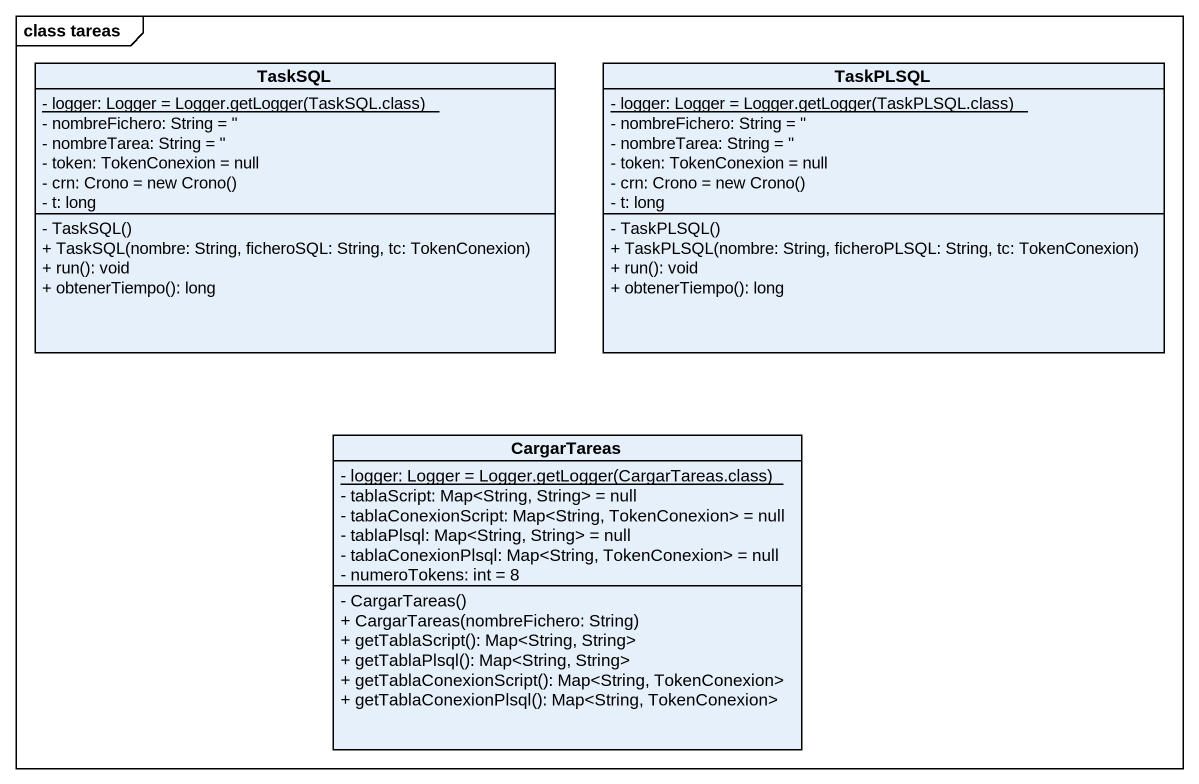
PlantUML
@startuml
mainframe class tareas
hide circle
hide empty members
skinparam classAttributeIconSize 0
class TaskSQL {
  {static} {field} - logger: Logger = Logger.getLogger(TaskSQL.class)
  - nombreFichero: String = ''
  - nombreTarea: String = ''
  - token: TokenConexion = null
  {field} - crn: Crono = new Crono()
  - t: long
  - TaskSQL()
  + TaskSQL(nombre: String, ficheroSQL: String, tc: TokenConexion)
  + run(): void
  + obtenerTiempo(): long
}
class TaskPLSQL {
  {static} {field} - logger: Logger = Logger.getLogger(TaskPLSQL.class)
  - nombreFichero: String = ''
  - nombreTarea: String = ''
  - token: TokenConexion = null
  {field} - crn: Crono = new Crono()
  - t: long
  - TaskPLSQL()
  + TaskPLSQL(nombre: String, ficheroPLSQL: String, tc: TokenConexion)
  + run(): void
  + obtenerTiempo(): long
}
class CargarTareas {
  {static} {field} - logger: Logger = Logger.getLogger(CargarTareas.class)
  - tablaScript: Map<String, String> = null
  - tablaConexionScript: Map<String, TokenConexion> = null
  - tablaPlsql: Map<String, String> = null
  - tablaConexionPlsql: Map<String, TokenConexion> = null
  - numeroTokens: int = 8
  - CargarTareas()
  + CargarTareas(nombreFichero: String)
  + getTablaScript(): Map<String, String>
  + getTablaPlsql(): Map<String, String>
  + getTablaConexionScript(): Map<String, TokenConexion>
  + getTablaConexionPlsql(): Map<String, TokenConexion>
}
@enduml
